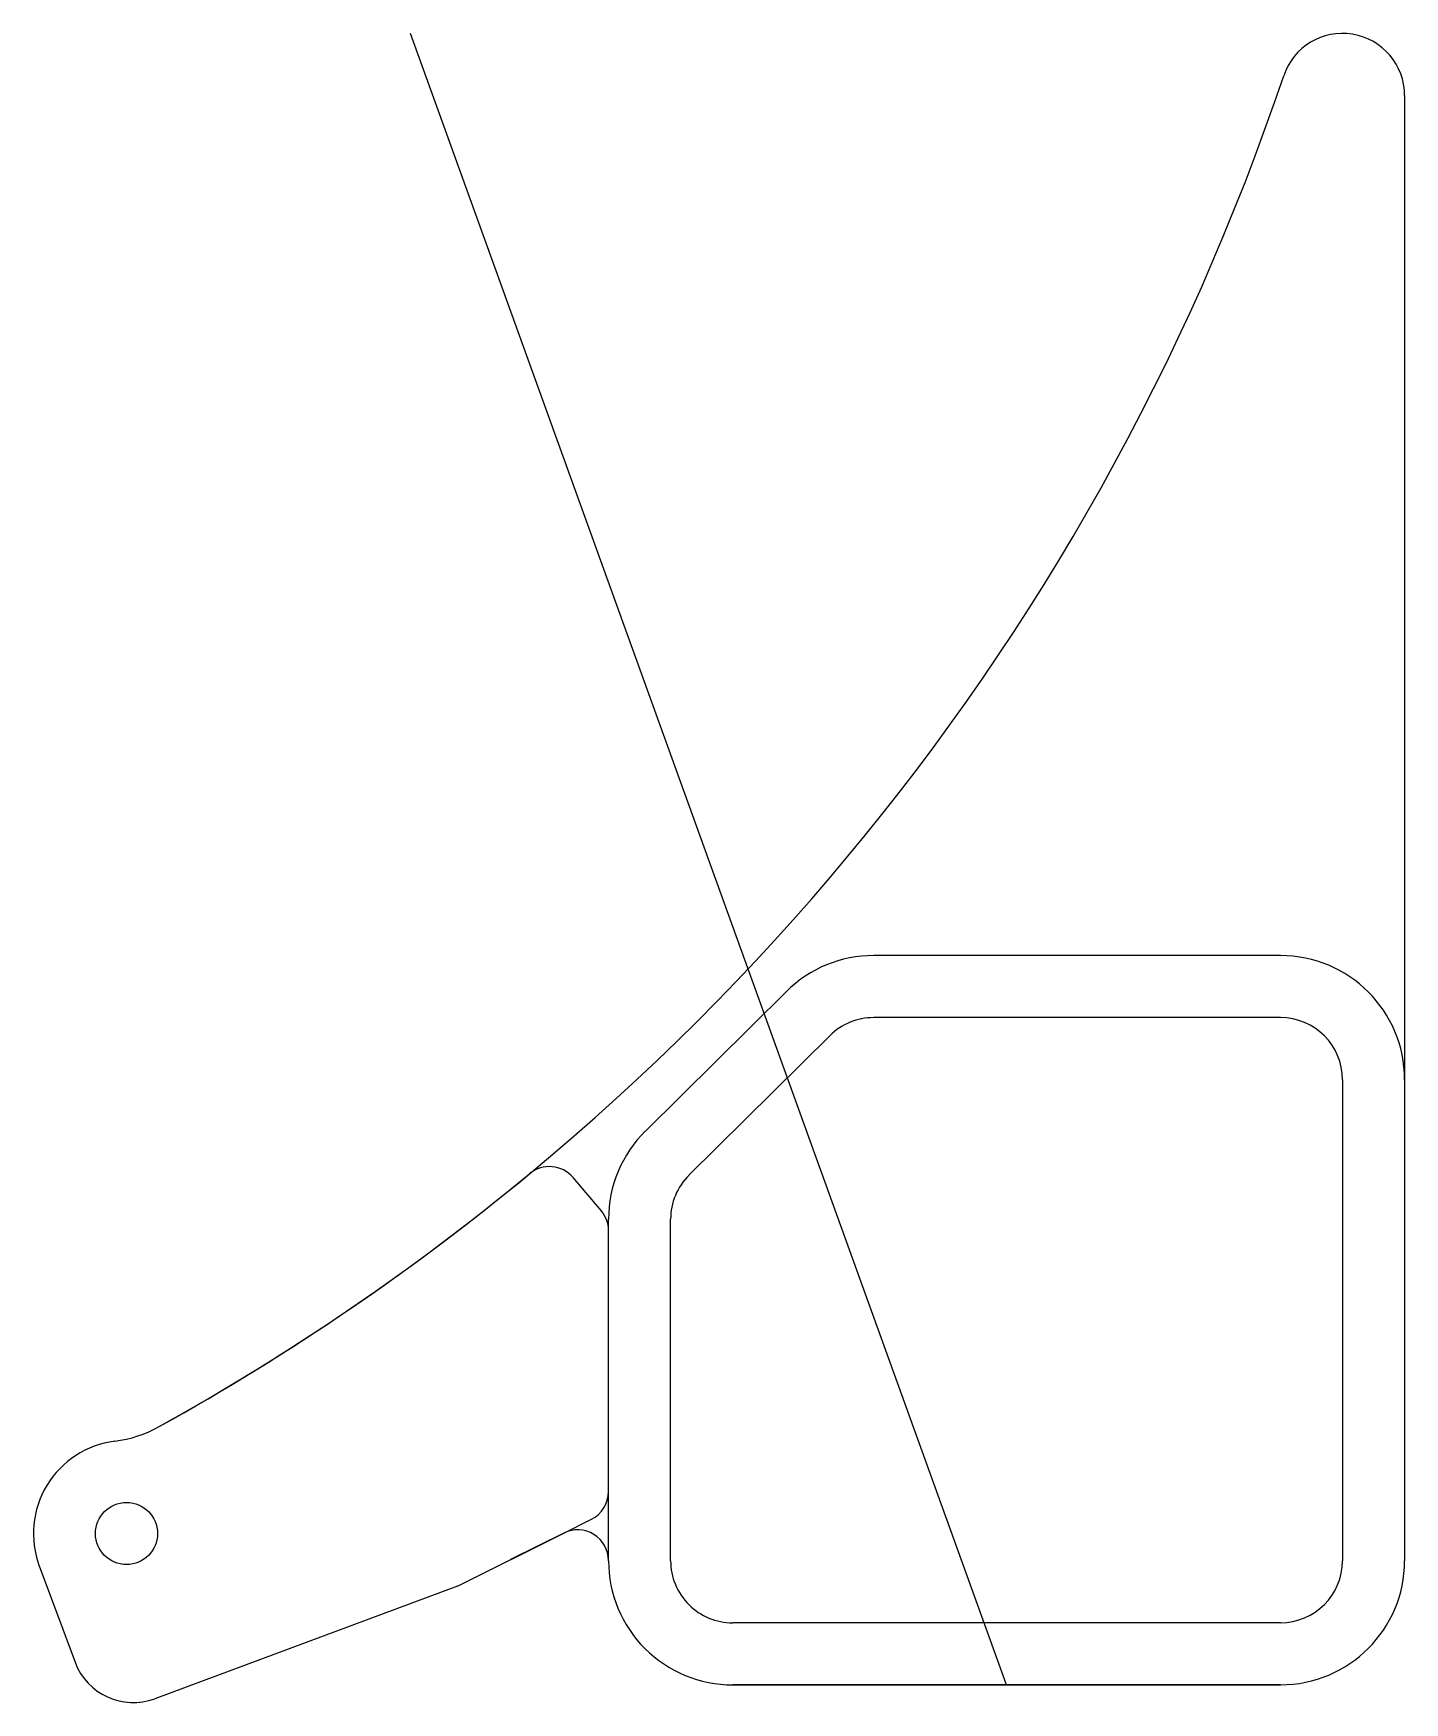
# Model space of a CAD drawing. Extents: x -1.96 to 0.8, y -0.04 to 3.33.
import ezdxf

# ---------------------------------------------------------------- set-up
doc = ezdxf.new("R2010")
doc.units = 0
doc.header["$LTSCALE"] = 5
doc.header["$MEASUREMENT"] = 0
for name, color, linetype in [('Z0_RAMPS', 24, 'Continuous'), ('Z1_RAMPS_A', 24, 'Continuous'), ('Z1_RAMPS_B', 24, 'Continuous'), ('Z1_RAMPS_C', 24, 'Continuous'), ('Z1_RAMPS_D', 24, 'Continuous')]:
    doc.layers.add(name, color=color, linetype=linetype)

msp = doc.modelspace()

# ---------------------------------------------------------------- linework, layer by layer
at = {"layer": 'Z0_RAMPS', "color": 24, "linetype": 'Continuous', "lineweight": 25}
for p, q in [((0.5515, 1.469), (-0.2675, 1.469)), ((-0.7274, 1.1154), (-0.4434, 1.3966)), ((0.8015, 1.219), (0.8015, 0.25)), ((-0.8015, 0.25), (-0.8015, 0.9377)), ((0.5515, 0), (-0.5515, 0))]:
    msp.add_line(p, q, dxfattribs=at)
for centre, start, end in [((-0.2675, 1.219), 90, 134.7182), ((0.5515, 1.219), 0.0001, 90), ((-0.5515, 0.9377), 134.7182, 180), ((-0.5515, 0.25), 180, -89.9998), ((0.5515, 0.25), -89.9998, 0.0001)]:
    msp.add_arc(centre, 0.25, start, end, dxfattribs=at)
at = {"layer": 'Z1_RAMPS_A', "color": 24, "linetype": 'Continuous', "lineweight": 25}
for p, q in [((0.5515, 1.344), (-0.2675, 1.344)), ((-0.6395, 1.0266), (-0.3555, 1.3078)), ((0.6765, 1.219), (0.6765, 0.25)), ((-0.6765, 0.25), (-0.6765, 0.9377)), ((0.5515, 0.125), (-0.5515, 0.125))]:
    msp.add_line(p, q, dxfattribs=at)
for centre, start, end in [((-0.2675, 1.219), 90, 134.7182), ((0.5515, 1.219), 0.0001, 90), ((-0.5515, 0.9377), 134.7182, 180), ((-0.5515, 0.25), 180, -89.9998), ((0.5515, 0.25), -89.9998, 0.0001)]:
    msp.add_arc(centre, 0.125, start, end, dxfattribs=at)
at = {"layer": 'Z1_RAMPS_B', "color": 24, "linetype": 'Continuous', "lineweight": 25}
for p, q in [((0.8015, 3.2016), (0.8015, 0.25)), ((-1.1058, 0.199), (-0.8917, 0.3058)), ((-1.9478, 0.2394), (-1.8756, 0.0455)), ((-1.1058, 0.199), (-1.7148, -0.028)), ((-0.5515, 0), (0.5515, 0))]:
    msp.add_line(p, q, dxfattribs=at)
msp.add_circle((-1.7721, 0.3048), 0.0625, dxfattribs=at)
for centre, radius, start, end in [((0.6765, 3.2016), 0.125, 0.0001, 161.4361), ((-4.0823, 4.7998), 4.895, -60.9601, -18.5639), ((-1.8275, 0.7388), 0.25, -82.7283, -60.9601), ((-1.7721, 0.3048), 0.1875, 97.2717, -159.5643), ((-0.8638, 0.25), 0.0623, 0, 116.5144), ((-0.5515, 0.25), 0.25, 180, -89.9998), ((0.5515, 0.25), 0.25, -89.9998, 0.0001), ((-1.7585, 0.0892), 0.125, -159.5643, -69.5643)]:
    msp.add_arc(centre, radius, start, end, dxfattribs=at)
at = {"layer": 'Z1_RAMPS_C', "color": 24, "linetype": 'Continuous', "lineweight": 25}
msp.add_line((0, 0), (-1.2, 3.3266), dxfattribs=at)
at = {"layer": 'Z1_RAMPS_D', "color": 24, "linetype": 'Continuous', "lineweight": 25}
for p, q in [((-0.8164, 0.9552), (-0.873, 1.0219)), ((-0.8015, 0.3894), (-0.8015, 0.9148)), ((-1.1058, 0.199), (-0.8917, 0.3058)), ((-0.8917, 0.3058), (-0.9987, 0.2524)), ((-0.8917, 0.3058), (-0.8361, 0.3335)), ((-1.9478, 0.2394), (-1.8756, 0.0455)), ((-1.1058, 0.199), (-1.7148, -0.028))]:
    msp.add_line(p, q, dxfattribs=at)
msp.add_circle((-1.7721, 0.3048), 0.0625, dxfattribs=at)
for centre, radius, start, end in [((-0.9206, 0.9814), 0.0625, 40.3472, 129.6248), ((-4.0823, 4.7998), 4.895, -60.9601, -50.3752), ((-0.864, 0.9148), 0.0625, 0, 40.3472), ((-1.8275, 0.7388), 0.25, -82.7283, -60.9601), ((-1.7721, 0.3048), 0.1875, 97.2717, -159.5643), ((-0.864, 0.3894), 0.0625, -63.4856, 0), ((-1.7585, 0.0892), 0.125, -159.5643, -69.5643)]:
    msp.add_arc(centre, radius, start, end, dxfattribs=at)

doc.saveas('drawing.dxf')
